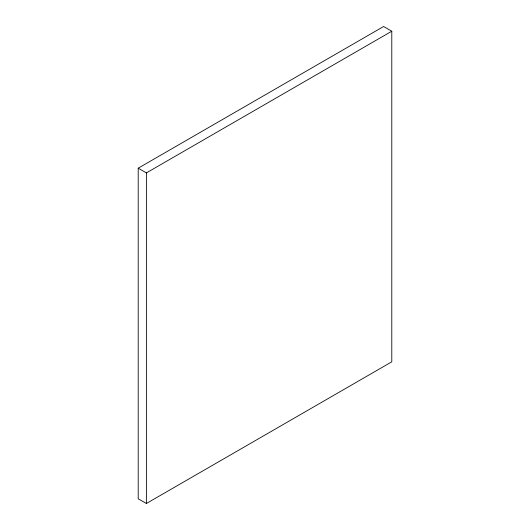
<?xml version="1.0" encoding="UTF-8"?>
<svg xmlns="http://www.w3.org/2000/svg" width="530" height="530" viewBox="0 0 530 530"><rect width="100%" height="100%" fill="white"/><g stroke="black" fill="none" stroke-linecap="round" stroke-linejoin="round"><path stroke-width="0.79" d="M138.211 168.182L383.614 26.5L391.789 31.224L391.789 361.818L146.386 503.5L138.211 498.776L138.211 168.182L146.386 172.906L391.789 31.224M146.386 172.906L146.386 503.5"/></g></svg>
